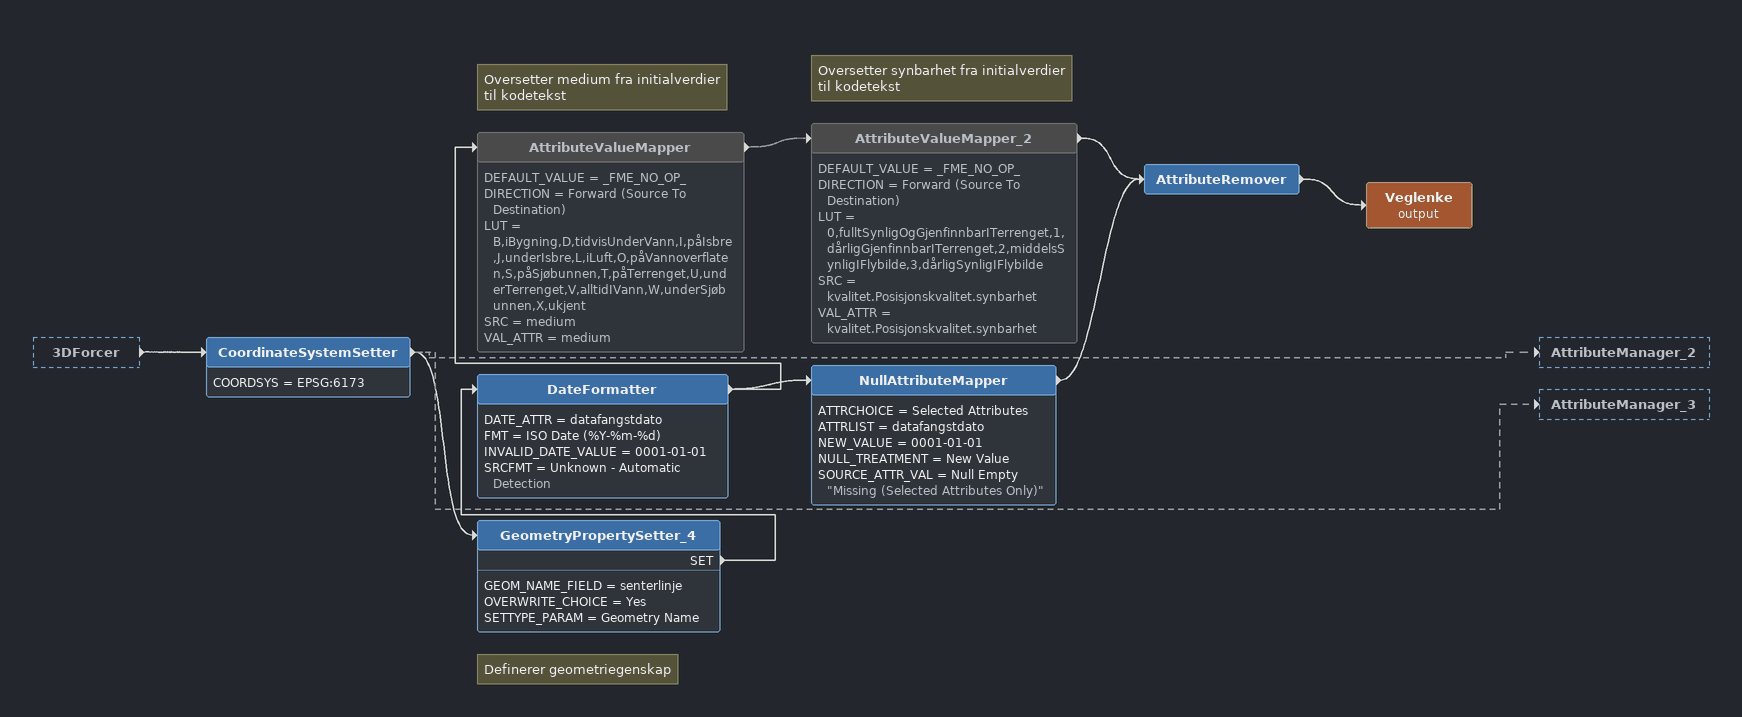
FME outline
3DForcer [outside]
    -> CoordinateSystemSetter
CoordinateSystemSetter
    COORDSYS = EPSG:6173
    -> GeometryPropertySetter_4
    -> AttributeManager_2 [off]
    -> AttributeManager_3 [off]
Note: Definerer geometriegenskap
GeometryPropertySetter_4
    GEOM_NAME_FIELD = senterlinje
    OVERWRITE_CHOICE = Yes
    SETTYPE_PARAM = Geometry Name
    SET -> DateFormatter
DateFormatter
    DATE_ATTR = datafangstdato
    FMT = ISO Date (%Y-%m-%d)
    INVALID_DATE_VALUE = 0001-01-01
    SRCFMT = Unknown - Automatic Detection
    -> AttributeValueMapper
    -> NullAttributeMapper
Note: Oversetter medium fra initialverdier til kodetekst
AttributeValueMapper [off]
    DEFAULT_VALUE = _FME_NO_OP_
    DIRECTION = Forward (Source To Destination)
    LUT = B,iBygning,D,tidvisUnderVann,I,påIsbre,J,underIsbre,L,iLuft,O,påVannoverflaten,S,påSjøbunnen,T,påTerrenget,U,underTerrenget,V,alltidIVann,W,underSjøbunnen,X,ukjent
    SRC = medium
    VAL_ATTR = medium
    -> AttributeValueMapper_2 [off]
Note: Oversetter synbarhet fra initialverdier til kodetekst
AttributeValueMapper_2 [off]
    DEFAULT_VALUE = _FME_NO_OP_
    DIRECTION = Forward (Source To Destination)
    LUT = 0,fulltSynligOgGjenfinnbarITerrenget,1,dårligGjenfinnbarITerrenget,2,middelsSynligIFlybilde,3,dårligSynligIFlybilde
    SRC = kvalitet.Posisjonskvalitet.synbarhet
    VAL_ATTR = kvalitet.Posisjonskvalitet.synbarhet
    -> AttributeRemover
NullAttributeMapper
    ATTRCHOICE = Selected Attributes
    ATTRLIST = datafangstdato
    NEW_VALUE = 0001-01-01
    NULL_TREATMENT = New Value
    SOURCE_ATTR_VAL = Null Empty "Missing (Selected Attributes Only)"
    -> AttributeRemover
AttributeRemover
    -> Veglenke (output)
Veglenke (output)
